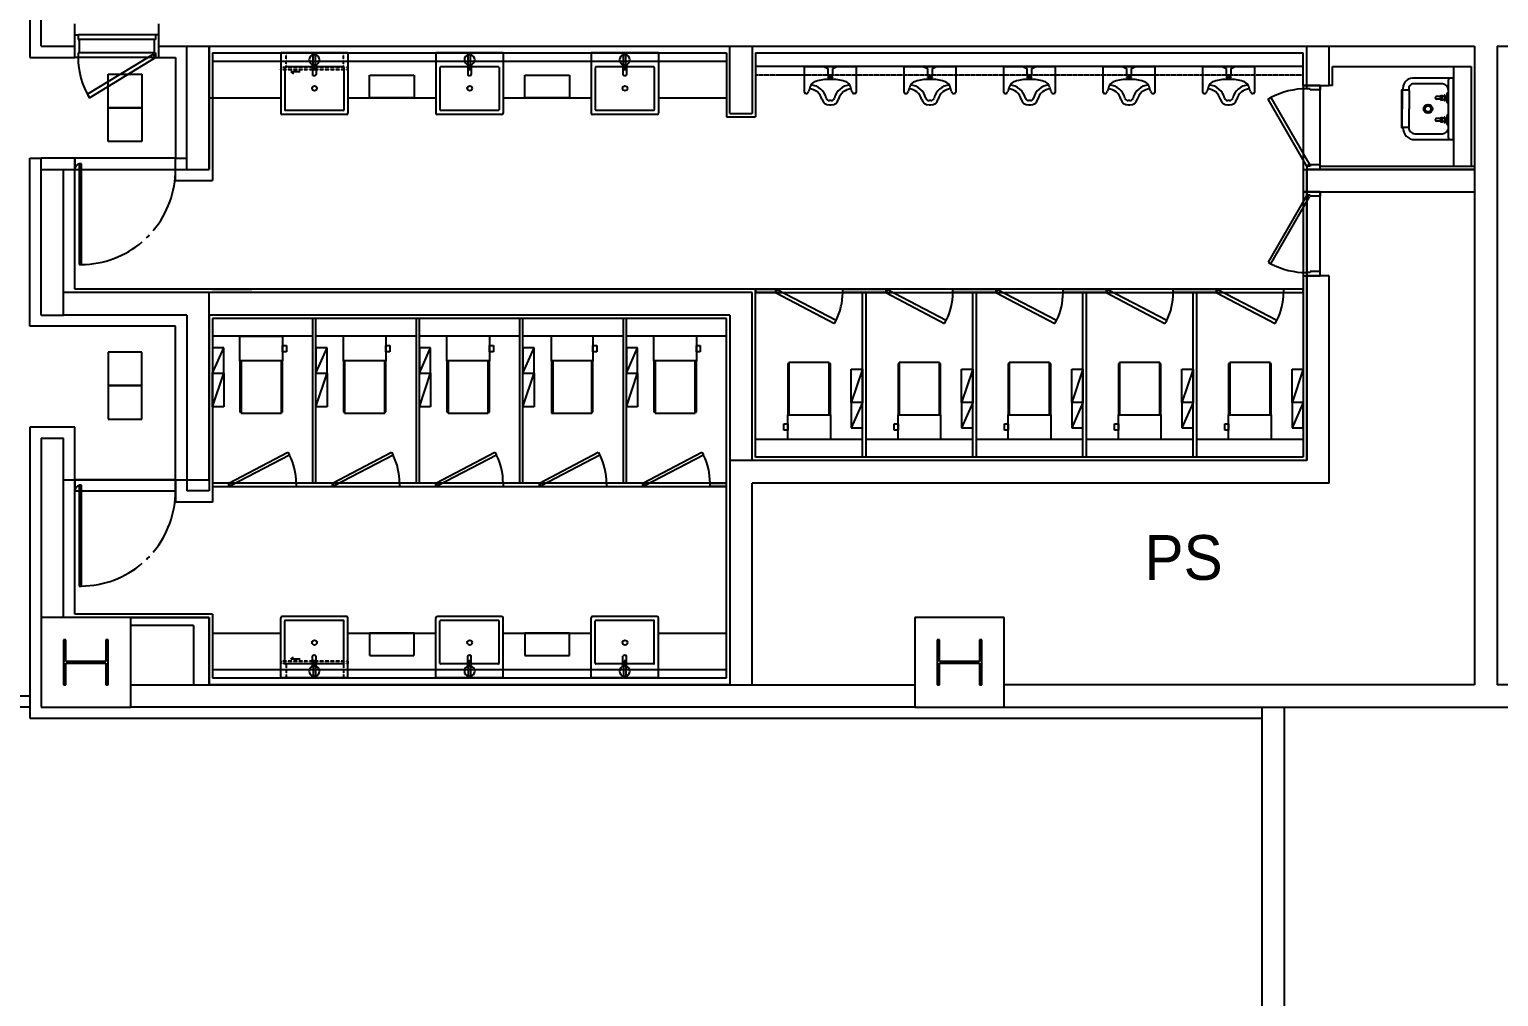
# Model space of a CAD drawing. Header units: millimetres. Extents: x 10479 to 135323, y 879012 to 965592.
# Drawn here: x 46677 to 59796, y 911517 to 920152 of the extents above; entities that cross this region are included whole.
import ezdxf
from ezdxf.enums import TextEntityAlignment as Align

# ---------------------------------------------------------------- set-up
doc = ezdxf.new("R2010")
doc.units = ezdxf.units.MM
for name, pattern in [('DASHDOT', [22, 20, -1, 0, -1]), ('HID', [2.3, 1.5, -0.8]), ('HIDDEN', [0.375, 0.25, -0.125])]:
    doc.linetypes.add(name, pattern=pattern)
doc.layers.add('$CHAR', color=3, linetype='Continuous')
doc.styles.add('돋움', font='')
doc.styles.get('돋움').set_extended_font_data('Dotum')

# ---------------------------------------------------------------- blocks, each defined once
blk = doc.blocks.new('14F')
at = {"color": 8}
for p, q in [((-153318, 749992), (-153318, 746742)), ((-153218, 746842), (-153218, 749092)), ((-152918, 746842), (-152918, 747042)), ((-152168, 746842), (-152168, 747042)), ((-152918, 746742), (-152918, 746942)), ((-152918, 746942), (-152888, 746942)), ((-152198, 746942), (-152888, 746942)), ((-152888, 746942), (-152888, 746902)), ((-152888, 746902), (-152878, 746902)), ((-152208, 746902), (-152878, 746902)), ((-152878, 746902), (-152878, 746782)), ((-152198, 746902), (-152208, 746902)), ((-152208, 746902), (-152208, 746782)), ((-152168, 746942), (-152198, 746942)), ((-152198, 746942), (-152198, 746902)), ((-152168, 746742), (-152168, 746942)), ((-153318, 746742), (-152918, 746742)), ((-153218, 746842), (-152918, 746842)), ((-152888, 746742), (-152918, 746742)), ((-152878, 746782), (-152888, 746782)), ((-152888, 746782), (-152888, 746742)), ((-152198, 746742), (-152888, 746742)), ((-152208, 746782), (-152878, 746782)), ((-152216, 746772), (-152805, 746413)), ((-152787, 746382), (-152198, 746742)), ((-152198, 746742), (-152216, 746772)), ((-152208, 746782), (-152198, 746782)), ((-152198, 746782), (-152198, 746742)), ((-152198, 746742), (-152168, 746742)), ((-152168, 746842), (-140418, 746842)), ((-152168, 746742), (-152018, 746742)), ((-152018, 746742), (-152018, 745842)), ((-151918, 745742), (-151918, 746842)), ((-151718, 746842), (-151718, 745742)), ((-151718, 745742), (-151718, 746842)), ((-151718, 746842), (-140418, 746842)), ((-151688, 746782), (-147098, 746782)), ((-151688, 746782), (-151688, 745642)), ((-150479, 746782, 0), (-151079, 746782, 0)), ((-151079, 746782, 0), (-151079, 746245, 0)), ((-150790, 746767), (-150790, 746766)), ((-150790, 746767), (-150769, 746767)), ((-150790, 746676), (-150790, 746766)), ((-150769, 746767), (-150769, 746766)), ((-150769, 746676), (-150769, 746766)), ((-150479, 746782, 0), (-150479, 746245, 0)), ((-149093, 746782, 0), (-149693, 746782, 0)), ((-149693, 746782, 0), (-149693, 746245, 0)), ((-149404, 746767), (-149404, 746766)), ((-149404, 746767), (-149383, 746767)), ((-149404, 746676), (-149404, 746766)), ((-149383, 746767), (-149383, 746766)), ((-149383, 746676), (-149383, 746766)), ((-149093, 746782, 0), (-149093, 746245, 0)), ((-147707, 746782, 0), (-148307, 746782, 0)), ((-148307, 746782, 0), (-148307, 746245, 0)), ((-148018, 746767), (-148018, 746766)), ((-148018, 746767), (-147997, 746767)), ((-148018, 746676), (-148018, 746766)), ((-147997, 746767), (-147997, 746766)), ((-147997, 746676), (-147997, 746766)), ((-147707, 746782, 0), (-147707, 746245, 0)), ((-147098, 746782), (-147098, 746212)), ((-147068, 746242), (-147068, 746842)), ((-146868, 746842), (-146868, 746242)), ((-146838, 746782), (-141948, 746782)), ((-146838, 746782), (-146838, 746212)), ((-141948, 746492), (-141948, 746782)), ((-141918, 746492), (-141918, 746842)), ((-141718, 746492), (-141718, 746842)), ((-140418, 746842), (-140418, 741142)), ((-140418, 746842), (-140418, 745742)), ((-140218, 746842), (-138418, 746842)), ((-140218, 746842), (-140218, 741142)), ((-152618, 746292), (-152618, 746592)), ((-152618, 746592), (-152318, 746592)), ((-152318, 746592), (-152318, 746292)), ((-151043, 746652, 0), (-151043, 746273, 0)), ((-150795, 746657, 0), (-151038, 746657, 0)), ((-150905, 746614, 0), (-150989, 746614, 0)), ((-150989, 746614, 0), (-150966, 746596, 0)), ((-150795, 746677), (-150795, 746588)), ((-150790, 746675), (-150790, 746676)), ((-150790, 746675), (-150769, 746675)), ((-150785, 746630), (-150785, 746675)), ((-150773, 746630), (-150785, 746630)), ((-150773, 746630), (-150773, 746675)), ((-150769, 746675), (-150769, 746676)), ((-150763, 746677), (-150763, 746588)), ((-150520, 746657, 0), (-150763, 746657, 0)), ((-150515, 746652, 0), (-150515, 746273, 0)), ((-149657, 746652, 0), (-149657, 746273, 0)), ((-149409, 746657, 0), (-149652, 746657, 0)), ((-149409, 746677), (-149409, 746588)), ((-149404, 746675), (-149404, 746676)), ((-149404, 746675), (-149383, 746675)), ((-149399, 746630), (-149399, 746675)), ((-149387, 746630), (-149399, 746630)), ((-149387, 746630), (-149387, 746675)), ((-149383, 746675), (-149383, 746676)), ((-149377, 746677), (-149377, 746588)), ((-149134, 746657, 0), (-149377, 746657, 0)), ((-149129, 746652, 0), (-149129, 746273, 0)), ((-148271, 746652, 0), (-148271, 746273, 0)), ((-148023, 746657, 0), (-148266, 746657, 0)), ((-148023, 746677), (-148023, 746588)), ((-148018, 746675), (-148018, 746676)), ((-148018, 746675), (-147997, 746675)), ((-148013, 746630), (-148013, 746675)), ((-148001, 746630), (-148013, 746630)), ((-148001, 746630), (-148001, 746675)), ((-147997, 746675), (-147997, 746676)), ((-147991, 746677), (-147991, 746588)), ((-147748, 746657, 0), (-147991, 746657, 0)), ((-147743, 746652, 0), (-147743, 746273, 0)), ((-141948, 746662), (-146838, 746662)), ((-141948, 746662), (-146838, 746662)), ((-141688, 746492), (-141688, 746662)), ((-141688, 746662), (-140448, 746662)), ((-140608, 746662), (-140608, 745772)), ((-140448, 746662), (-140448, 745772)), ((-150286, 746382), (-150286, 746482)), ((-149886, 746482), (-149886, 746382)), ((-148900, 746382), (-148900, 746482)), ((-148500, 746482), (-148500, 746382)), ((-141948, 746492), (-141918, 746492)), ((-141798, 746492), (-141948, 746492)), ((-141948, 746492), (-141948, 745742)), ((-141918, 746492), (-141718, 746492)), ((-141918, 746462), (-141918, 746492)), ((-141918, 746492), (-141798, 746492)), ((-141888, 746462), (-141918, 746462)), ((-141888, 746452), (-141888, 746462)), ((-141798, 745742), (-141798, 746492)), ((-141798, 746492), (-141798, 746462)), ((-141798, 746462), (-141798, 746462)), ((-141798, 746462), (-141798, 746452)), ((-141688, 746492), (-141718, 746492)), ((-141060, 746465), (-141060, 746450)), ((-141007, 746466), (-141007, 746450)), ((-140706, 746505), (-140953, 746505)), ((-140608, 746558), (-140952, 746558)), ((-140652, 746283), (-140652, 746541)), ((-140608, 746558), (-140636, 746558)), ((-140608, 746008), (-140608, 746558)), ((-151718, 746382), (-151079, 746382)), ((-150479, 746382), (-149693, 746382)), ((-149886, 746382), (-150286, 746382)), ((-149093, 746382), (-148307, 746382)), ((-148500, 746382), (-148900, 746382)), ((-147707, 746382), (-147098, 746382)), ((-142263, 746370), (-142237, 746385)), ((-141918, 745772), (-142263, 746370)), ((-142237, 746385), (-141892, 745787)), ((-141798, 746452), (-141888, 746452)), ((-141072, 746445), (-141072, 746121)), ((-141009, 746450), (-141067, 746450)), ((-141065, 746450), (-141065, 746283)), ((-141004, 746445), (-141004, 746283)), ((-140729, 746393), (-140758, 746393)), ((-140728, 746369), (-140758, 746369)), ((-140666, 746369), (-140688, 746369)), ((-140666, 746393), (-140687, 746393)), ((-140666, 746418), (-140666, 746369)), ((-140666, 746344), (-140666, 746393)), ((-140666, 746369), (-140666, 746360)), ((-140659, 746425), (-140652, 746425)), ((-140659, 746337), (-140652, 746337)), ((-140652, 746115), (-140652, 746451)), ((-152318, 746292), (-152618, 746292)), ((-152618, 745992), (-152618, 746292)), ((-152618, 746292), (-152318, 746292)), ((-152318, 746292), (-152318, 745992)), ((-150492, 746232, 0), (-151066, 746232, 0)), ((-150520, 746268, 0), (-151038, 746268, 0)), ((-149106, 746232, 0), (-149680, 746232, 0)), ((-149134, 746268, 0), (-149652, 746268, 0)), ((-147720, 746232, 0), (-148294, 746232, 0)), ((-147748, 746268, 0), (-148266, 746268, 0)), ((-147098, 746212), (-146838, 746212)), ((-147068, 746242), (-146868, 746242)), ((-141065, 746116), (-141065, 746283)), ((-141004, 746121), (-141004, 746283)), ((-140666, 746222), (-140666, 746173)), ((-140659, 746229), (-140652, 746229)), ((-141009, 746116), (-141067, 746116)), ((-141060, 746116), (-141060, 746116)), ((-141007, 746115), (-141007, 746116)), ((-140729, 746197), (-140758, 746197)), ((-140728, 746173), (-140758, 746173)), ((-140666, 746173), (-140688, 746173)), ((-140666, 746197), (-140687, 746197)), ((-140666, 746148), (-140666, 746196)), ((-140659, 746141), (-140652, 746141)), ((-140652, 746025), (-140652, 746115)), ((-152318, 745992), (-152618, 745992)), ((-140953, 746061), (-140706, 746061)), ((-140952, 746008), (-140608, 746008)), ((-140636, 746008), (-140608, 746008)), ((-153318, 744342), (-153318, 745842)), ((-153318, 745842), (-153218, 745842)), ((-152918, 745842), (-153218, 745842)), ((-153218, 745742), (-153218, 745842)), ((-152918, 744672), (-152918, 745842)), ((-152018, 745842), (-152918, 745842)), ((-152918, 745842), (-152918, 745742)), ((-152018, 745642), (-152018, 745842)), ((-152018, 745842), (-151918, 745842)), ((-152018, 745742), (-152018, 745842)), ((-153218, 744442), (-153218, 745742)), ((-153218, 745742), (-153018, 745742)), ((-153018, 744442), (-153018, 745742)), ((-153018, 744642), (-153018, 745742)), ((-153018, 745742), (-151718, 745742)), ((-152918, 745742), (-152018, 745742)), ((-152858, 745792), (-152878, 745792)), ((-152878, 745792), (-152878, 744892)), ((-152858, 744892), (-152858, 745792)), ((-151918, 745742), (-151718, 745742)), ((-141948, 745742), (-141918, 745742)), ((-141948, 745742), (-141948, 745542)), ((-141948, 745742), (-141798, 745742)), ((-141892, 745787), (-141918, 745772)), ((-141888, 745772), (-141918, 745772)), ((-141918, 745772), (-141918, 745742)), ((-141918, 745542), (-141918, 745742)), ((-141918, 745742), (-140418, 745742)), ((-140418, 745742), (-141918, 745742)), ((-141918, 745742), (-141918, 743142)), ((-141918, 745742), (-141798, 745742)), ((-141888, 745782), (-141888, 745772)), ((-141798, 745782), (-141888, 745782)), ((-141798, 745772), (-141798, 745782)), ((-141798, 745772), (-140418, 745772)), ((-141798, 745742), (-141798, 745772)), ((-141798, 745772), (-141798, 745772)), ((-152018, 745642), (-151688, 745642)), ((-141948, 745542), (-141918, 745542)), ((-141798, 745542), (-141948, 745542)), ((-141948, 745542), (-141948, 744792)), ((-141918, 744792), (-141918, 745542)), ((-141918, 745542), (-140418, 745542)), ((-141918, 745512), (-141918, 745542)), ((-141918, 745542), (-141798, 745542)), ((-141798, 744792), (-141798, 745542)), ((-141798, 745542), (-141798, 745512)), ((-141798, 744792), (-141798, 745542)), ((-141918, 745512), (-142263, 744914)), ((-142237, 744899), (-141892, 745497)), ((-141892, 745497), (-141918, 745512)), ((-141888, 745512), (-141918, 745512)), ((-141888, 745502), (-141888, 745512)), ((-141798, 745502), (-141888, 745502)), ((-141798, 745512), (-141798, 745512)), ((-141798, 745512), (-141798, 745502)), ((-152878, 744892), (-152858, 744892)), ((-142263, 744914), (-142237, 744899)), ((-141948, 744792), (-141918, 744792)), ((-141948, 744792), (-141948, 743172)), ((-141948, 744792), (-141798, 744792)), ((-141888, 744822), (-141918, 744822)), ((-141918, 744822), (-141918, 744792)), ((-141718, 744792), (-141918, 744792)), ((-141918, 743142), (-141918, 744792)), ((-141918, 744792), (-141798, 744792)), ((-141888, 744832), (-141888, 744822)), ((-141798, 744832), (-141888, 744832)), ((-141798, 744822), (-141798, 744832)), ((-141798, 744792), (-141798, 744822)), ((-141798, 744822), (-141798, 744822)), ((-141718, 742942), (-141718, 744792)), ((-146868, 744642), (-153018, 744642)), ((-151718, 744642), (-153018, 744642)), ((-146838, 744672), (-152918, 744672)), ((-151718, 742972), (-151718, 744642)), ((-151688, 744672), (-151338, 744672)), ((-146868, 743142), (-146868, 744642)), ((-146838, 743172), (-146838, 744672)), ((-146838, 744672), (-146661, 744672)), ((-141948, 744672), (-146838, 744672)), ((-146838, 744672), (-146838, 744642)), ((-146661, 744642), (-146838, 744642)), ((-146838, 744642), (-141948, 744642)), ((-146661, 744672), (-146661, 744642)), ((-146646, 744668), (-146661, 744642)), ((-146661, 744642), (-146135, 744367)), ((-146120, 744393), (-146646, 744668)), ((-146061, 744672), (-145677, 744672)), ((-146061, 744642), (-146061, 744672)), ((-145677, 744642), (-146061, 744642)), ((-145884, 743172), (-145884, 744642)), ((-145854, 744642), (-145854, 743172)), ((-145677, 744672), (-145677, 744642)), ((-145662, 744668), (-145677, 744642)), ((-145677, 744642), (-145151, 744367)), ((-145136, 744393), (-145662, 744668)), ((-145077, 744672), (-144693, 744672)), ((-145077, 744642), (-145077, 744672)), ((-144693, 744642), (-145077, 744642)), ((-144900, 743172), (-144900, 744642)), ((-144870, 744642), (-144870, 743172)), ((-144693, 744672), (-144693, 744642)), ((-144678, 744668), (-144693, 744642)), ((-144693, 744642), (-144167, 744367)), ((-144152, 744393), (-144678, 744668)), ((-144093, 744672), (-143709, 744672)), ((-144093, 744642), (-144093, 744672)), ((-143709, 744642), (-144093, 744642)), ((-143916, 743172), (-143916, 744642)), ((-143886, 744642), (-143886, 743172)), ((-143709, 744672), (-143709, 744642)), ((-143694, 744668), (-143709, 744642)), ((-143709, 744642), (-143183, 744367)), ((-143168, 744393), (-143694, 744668)), ((-143109, 744672), (-142725, 744672)), ((-143109, 744642), (-143109, 744672)), ((-142725, 744642), (-143109, 744642)), ((-142932, 743172), (-142932, 744642)), ((-142902, 744642), (-142902, 743172)), ((-142725, 744672), (-142725, 744642)), ((-142710, 744668), (-142725, 744642)), ((-142725, 744642), (-142199, 744367)), ((-142184, 744393), (-142710, 744668)), ((-141948, 744672), (-142125, 744672)), ((-142125, 744672), (-142125, 744642)), ((-142125, 744642), (-141948, 744642)), ((-141948, 744642), (-141948, 744672)), ((-153218, 744442), (-153018, 744442)), ((-151918, 744442), (-153018, 744442)), ((-151918, 744442), (-151918, 742872)), ((-147068, 744442), (-151718, 744442)), ((-151718, 744442), (-151718, 742872)), ((-147098, 744412), (-151688, 744412)), ((-151688, 744412), (-151688, 742772)), ((-150794, 744412), (-150794, 742942)), ((-150764, 742942), (-150764, 744412)), ((-149870, 744412), (-149870, 742942)), ((-149840, 742942), (-149840, 744412)), ((-148946, 744412), (-148946, 742942)), ((-148916, 742942), (-148916, 744412)), ((-148022, 744412), (-148022, 742942)), ((-147992, 742942), (-147992, 744412)), ((-147098, 741202), (-147098, 744412)), ((-147068, 744442), (-147068, 741142)), ((-146135, 744367), (-146120, 744393)), ((-145151, 744367), (-145136, 744393)), ((-144167, 744367), (-144152, 744393)), ((-143183, 744367), (-143168, 744393)), ((-142199, 744367), (-142184, 744393)), ((-152018, 744342), (-153318, 744342)), ((-152018, 742972), (-152018, 744342)), ((-150794, 744252), (-151688, 744252)), ((-151443, 744032), (-151443, 744252)), ((-151443, 744252), (-151063, 744252)), ((-151063, 744252), (-151063, 744032)), ((-149870, 744252), (-150764, 744252)), ((-150519, 744032), (-150519, 744252)), ((-150139, 744252), (-150139, 744032)), ((-148946, 744252), (-149840, 744252)), ((-149595, 744032), (-149595, 744252)), ((-149215, 744252), (-149215, 744032)), ((-148022, 744252), (-148916, 744252)), ((-148660, 744032), (-148660, 744252)), ((-148291, 744252), (-148291, 744032)), ((-147098, 744252), (-147992, 744252)), ((-147747, 744032), (-147747, 744252)), ((-147367, 744252), (-147367, 744032)), ((-152618, 744112), (-152618, 743812)), ((-152318, 744112), (-152618, 744112)), ((-152318, 743812), (-152318, 744112)), ((-151688, 743923), (-151588, 744148)), ((-151588, 744148), (-151688, 744148)), ((-151688, 744148), (-151688, 743923)), ((-151588, 743923), (-151588, 744148)), ((-151063, 744114), (-151063, 744171)), ((-151063, 744171), (-151028, 744171)), ((-151028, 744114), (-151063, 744114)), ((-151028, 744171), (-151028, 744114)), ((-150764, 744148), (-150764, 743923)), ((-150764, 743923), (-150664, 744148)), ((-150664, 744148), (-150764, 744148)), ((-150664, 743923), (-150664, 744148)), ((-150139, 744114), (-150139, 744171)), ((-150139, 744171), (-150104, 744171)), ((-150104, 744114), (-150139, 744114)), ((-150104, 744171), (-150104, 744114)), ((-149840, 743923), (-149740, 744148)), ((-149740, 744148), (-149840, 744148)), ((-149840, 744148), (-149840, 743923)), ((-149740, 743923), (-149740, 744148)), ((-149215, 744114), (-149215, 744171)), ((-149215, 744171), (-149180, 744171)), ((-149180, 744114), (-149215, 744114)), ((-149180, 744171), (-149180, 744114)), ((-148916, 743923), (-148816, 744148)), ((-148816, 744148), (-148916, 744148)), ((-148916, 744148), (-148916, 743923)), ((-148816, 743923), (-148816, 744148)), ((-148291, 744114), (-148291, 744171)), ((-148291, 744171), (-148256, 744171)), ((-148256, 744114), (-148291, 744114)), ((-148256, 744171), (-148256, 744114)), ((-147992, 743923), (-147892, 744148)), ((-147892, 744148), (-147992, 744148)), ((-147992, 744148), (-147992, 743923)), ((-147892, 743923), (-147892, 744148)), ((-147367, 744114), (-147367, 744171)), ((-147367, 744171), (-147332, 744171)), ((-147332, 744114), (-147367, 744114)), ((-147332, 744171), (-147332, 744114)), ((-151443, 744032), (-151443, 743576)), ((-151063, 744032), (-151443, 744032)), ((-151063, 744032), (-151443, 744032)), ((-151432, 744032), (-151432, 743566)), ((-151073, 744032), (-151432, 744032)), ((-151073, 743566), (-151073, 744032)), ((-151063, 743576), (-151063, 744032)), ((-150519, 744032), (-150519, 743576)), ((-150139, 744032), (-150519, 744032)), ((-150139, 744032), (-150519, 744032)), ((-150508, 744032), (-150508, 743566)), ((-150149, 744032), (-150508, 744032)), ((-150149, 743566), (-150149, 744032)), ((-150139, 743576), (-150139, 744032)), ((-149595, 744032), (-149595, 743576)), ((-149215, 744032), (-149595, 744032)), ((-149215, 744032), (-149595, 744032)), ((-149584, 744032), (-149584, 743566)), ((-149225, 744032), (-149584, 744032)), ((-149225, 743566), (-149225, 744032)), ((-149215, 743576), (-149215, 744032)), ((-148660, 744032), (-148660, 743566)), ((-148291, 744032), (-148660, 744032)), ((-148650, 744032), (-148650, 743566)), ((-148301, 743566), (-148301, 744032)), ((-148291, 743576), (-148291, 744032)), ((-147747, 744032), (-147747, 743576)), ((-147367, 744032), (-147747, 744032)), ((-147367, 744032), (-147747, 744032)), ((-147736, 744032), (-147736, 743566)), ((-147377, 744032), (-147736, 744032)), ((-147377, 743566), (-147377, 744032)), ((-147367, 743576), (-147367, 744032)), ((-146551, 744008), (-146551, 743551)), ((-146541, 744008), (-146551, 744008)), ((-146541, 744018), (-146541, 743551)), ((-146181, 744018), (-146541, 744018)), ((-146181, 743551), (-146181, 744018)), ((-146171, 744008), (-146181, 744008)), ((-146171, 743551), (-146171, 744008)), ((-145567, 744008), (-145567, 743551)), ((-145557, 744008), (-145567, 744008)), ((-145557, 744018), (-145557, 743551)), ((-145197, 744018), (-145557, 744018)), ((-145197, 743551), (-145197, 744018)), ((-145187, 744008), (-145197, 744008)), ((-145187, 743551), (-145187, 744008)), ((-144583, 744008), (-144583, 743551)), ((-144573, 744008), (-144583, 744008)), ((-144573, 744018), (-144573, 743551)), ((-144213, 744018), (-144573, 744018)), ((-144213, 743551), (-144213, 744018)), ((-144203, 744008), (-144213, 744008)), ((-144203, 743551), (-144203, 744008)), ((-143599, 744008), (-143599, 743551)), ((-143589, 744008), (-143599, 744008)), ((-143589, 744018), (-143589, 743551)), ((-143229, 744018), (-143589, 744018)), ((-143229, 743551), (-143229, 744018)), ((-143219, 744008), (-143229, 744008)), ((-143219, 743551), (-143219, 744008)), ((-142615, 744008), (-142615, 743551)), ((-142605, 744008), (-142615, 744008)), ((-142605, 744018), (-142605, 743551)), ((-142245, 744018), (-142605, 744018)), ((-142245, 743551), (-142245, 744018)), ((-142235, 744008), (-142245, 744008)), ((-142235, 743551), (-142235, 744008)), ((-151688, 743623), (-151588, 743923)), ((-151688, 743623), (-151688, 743923)), ((-151688, 743923), (-151588, 743923)), ((-151688, 743923), (-151588, 743923)), ((-151588, 743923), (-151588, 743623)), ((-150764, 743623), (-150764, 743923)), ((-150764, 743623), (-150664, 743923)), ((-150764, 743923), (-150664, 743923)), ((-150764, 743923), (-150664, 743923)), ((-150664, 743923), (-150664, 743623)), ((-149840, 743623), (-149840, 743923)), ((-149840, 743623), (-149740, 743923)), ((-149840, 743923), (-149740, 743923)), ((-149840, 743923), (-149740, 743923)), ((-149740, 743923), (-149740, 743623)), ((-148916, 743623), (-148916, 743923)), ((-148916, 743623), (-148816, 743923)), ((-148916, 743923), (-148816, 743923)), ((-148916, 743923), (-148816, 743923)), ((-148816, 743923), (-148816, 743623)), ((-147992, 743623), (-147992, 743923)), ((-147992, 743623), (-147892, 743923)), ((-147992, 743923), (-147892, 743923)), ((-147992, 743923), (-147892, 743923)), ((-147892, 743923), (-147892, 743623)), ((-145884, 743960), (-145984, 743660)), ((-145984, 743660), (-145984, 743960)), ((-145984, 743960), (-145884, 743960)), ((-145884, 743960), (-145884, 743660)), ((-144900, 743960), (-145000, 743660)), ((-145000, 743660), (-145000, 743960)), ((-145000, 743960), (-144900, 743960)), ((-144900, 743960), (-144900, 743660)), ((-143916, 743960), (-144016, 743660)), ((-144016, 743660), (-144016, 743960)), ((-144016, 743960), (-143916, 743960)), ((-143916, 743960), (-143916, 743660)), ((-142932, 743960), (-143032, 743660)), ((-143032, 743660), (-143032, 743960)), ((-143032, 743960), (-142932, 743960)), ((-142932, 743960), (-142932, 743660)), ((-141948, 743960), (-142048, 743660)), ((-142048, 743660), (-142048, 743960)), ((-142048, 743960), (-141948, 743960)), ((-141948, 743960), (-141948, 743660)), ((-152618, 743812), (-152618, 743512)), ((-152318, 743812), (-152618, 743812)), ((-152618, 743812), (-152318, 743812)), ((-152318, 743512), (-152318, 743812)), ((-151588, 743623), (-151688, 743623)), ((-151443, 743576), (-151432, 743576)), ((-151073, 743576), (-151063, 743576)), ((-150664, 743623), (-150764, 743623)), ((-150519, 743576), (-150508, 743576)), ((-150149, 743576), (-150139, 743576)), ((-149740, 743623), (-149840, 743623)), ((-149595, 743576), (-149584, 743576)), ((-149225, 743576), (-149215, 743576)), ((-148816, 743623), (-148916, 743623)), ((-148301, 743576), (-148291, 743576)), ((-147892, 743623), (-147992, 743623)), ((-147747, 743576), (-147736, 743576)), ((-147377, 743576), (-147367, 743576)), ((-145884, 743660), (-145984, 743435)), ((-145984, 743660), (-145984, 743435)), ((-145884, 743660), (-145984, 743660)), ((-145884, 743660), (-145984, 743660)), ((-145884, 743435), (-145884, 743660)), ((-144900, 743660), (-145000, 743435)), ((-145000, 743660), (-145000, 743435)), ((-144900, 743660), (-145000, 743660)), ((-144900, 743660), (-145000, 743660)), ((-144900, 743435), (-144900, 743660)), ((-143916, 743660), (-144016, 743435)), ((-144016, 743660), (-144016, 743435)), ((-143916, 743660), (-144016, 743660)), ((-143916, 743660), (-144016, 743660)), ((-143916, 743435), (-143916, 743660)), ((-142932, 743660), (-143032, 743435)), ((-143032, 743660), (-143032, 743435)), ((-142932, 743660), (-143032, 743660)), ((-142932, 743660), (-143032, 743660)), ((-142932, 743435), (-142932, 743660)), ((-141948, 743660), (-142048, 743435)), ((-142048, 743660), (-142048, 743435)), ((-141948, 743660), (-142048, 743660)), ((-141948, 743660), (-142048, 743660)), ((-141948, 743435), (-141948, 743660)), ((-152918, 743442), (-153318, 743442)), ((-153318, 743442), (-153318, 740842)), ((-152918, 742972), (-152918, 743442)), ((-152618, 743512), (-152318, 743512)), ((-151432, 743566), (-151073, 743566)), ((-150508, 743566), (-150149, 743566)), ((-149584, 743566), (-149225, 743566)), ((-148660, 743566), (-148301, 743566)), ((-147736, 743566), (-147377, 743566)), ((-146585, 743470), (-146551, 743470)), ((-146585, 743413), (-146585, 743470)), ((-146551, 743551), (-146171, 743551)), ((-146551, 743332), (-146551, 743551)), ((-146551, 743551), (-146171, 743551)), ((-146551, 743470), (-146551, 743413)), ((-146541, 743551), (-146181, 743551)), ((-146171, 743551), (-146171, 743332)), ((-145601, 743470), (-145567, 743470)), ((-145601, 743413), (-145601, 743470)), ((-145567, 743551), (-145187, 743551)), ((-145567, 743332), (-145567, 743551)), ((-145567, 743551), (-145187, 743551)), ((-145567, 743470), (-145567, 743413)), ((-145557, 743551), (-145197, 743551)), ((-145187, 743551), (-145187, 743332)), ((-144617, 743470), (-144583, 743470)), ((-144617, 743413), (-144617, 743470)), ((-144583, 743551), (-144203, 743551)), ((-144583, 743332), (-144583, 743551)), ((-144583, 743551), (-144203, 743551)), ((-144583, 743470), (-144583, 743413)), ((-144573, 743551), (-144213, 743551)), ((-144203, 743551), (-144203, 743332)), ((-143633, 743470), (-143599, 743470)), ((-143633, 743413), (-143633, 743470)), ((-143599, 743551), (-143219, 743551)), ((-143599, 743332), (-143599, 743551)), ((-143599, 743551), (-143219, 743551)), ((-143599, 743470), (-143599, 743413)), ((-143589, 743551), (-143229, 743551)), ((-143219, 743551), (-143219, 743332)), ((-142649, 743470), (-142615, 743470)), ((-142649, 743413), (-142649, 743470)), ((-142615, 743551), (-142235, 743551)), ((-142615, 743332), (-142615, 743551)), ((-142615, 743551), (-142235, 743551)), ((-142615, 743470), (-142615, 743413)), ((-142605, 743551), (-142245, 743551)), ((-142235, 743551), (-142235, 743332)), ((-153218, 743342), (-153218, 741742)), ((-153218, 743342), (-153018, 743342)), ((-153018, 741742), (-153018, 743342)), ((-151688, 743392), (-151688, 743362)), ((-147098, 743362), (-147098, 743392)), ((-145884, 743332), (-146838, 743332)), ((-146551, 743413), (-146585, 743413)), ((-146171, 743332), (-146551, 743332)), ((-145984, 743435), (-145884, 743435)), ((-144900, 743332), (-145854, 743332)), ((-145567, 743413), (-145601, 743413)), ((-145187, 743332), (-145567, 743332)), ((-145000, 743435), (-144900, 743435)), ((-143916, 743332), (-144870, 743332)), ((-144583, 743413), (-144617, 743413)), ((-144203, 743332), (-144583, 743332)), ((-144016, 743435), (-143916, 743435)), ((-142932, 743332), (-143886, 743332)), ((-143599, 743413), (-143633, 743413)), ((-143219, 743332), (-143599, 743332)), ((-143032, 743435), (-142932, 743435)), ((-141948, 743332), (-142902, 743332)), ((-142615, 743413), (-142649, 743413)), ((-142235, 743332), (-142615, 743332)), ((-142048, 743435), (-141948, 743435)), ((-151541, 742942), (-151015, 743217)), ((-151000, 743191), (-151526, 742916)), ((-151015, 743217), (-151000, 743191)), ((-150617, 742942), (-150091, 743217)), ((-150076, 743191), (-150602, 742916)), ((-150091, 743217), (-150076, 743191)), ((-149693, 742942), (-149167, 743217)), ((-149152, 743191), (-149678, 742916)), ((-149167, 743217), (-149152, 743191)), ((-148769, 742942), (-148243, 743217)), ((-148228, 743191), (-148754, 742916)), ((-148243, 743217), (-148228, 743191)), ((-147845, 742942), (-147319, 743217)), ((-147304, 743191), (-147830, 742916)), ((-147319, 743217), (-147304, 743191)), ((-141918, 743142), (-147068, 743142)), ((-147068, 743142), (-147068, 741142)), ((-141918, 743142), (-146868, 743142)), ((-141948, 743172), (-146838, 743172)), ((-153018, 742972), (-152918, 742972)), ((-153018, 741742), (-153018, 742972)), ((-153018, 742972), (-151718, 742972)), ((-152918, 741772), (-152918, 742972)), ((-152018, 742972), (-152918, 742972)), ((-152918, 742972), (-152918, 742872)), ((-152858, 742922), (-152878, 742922)), ((-152878, 742922), (-152878, 742022)), ((-152858, 742022), (-152858, 742922)), ((-152018, 742972), (-152018, 742772)), ((-152018, 742972), (-151918, 742972)), ((-152018, 742872), (-152018, 742972)), ((-147098, 742942), (-151688, 742942)), ((-151541, 742942), (-151688, 742942)), ((-151688, 742942), (-151688, 742912)), ((-151541, 742912), (-151541, 742942)), ((-151526, 742916), (-151541, 742942)), ((-150617, 742942), (-150941, 742942)), ((-150941, 742942), (-150941, 742912)), ((-150764, 742942), (-150794, 742942)), ((-150602, 742916), (-150617, 742942)), ((-150617, 742912), (-150617, 742942)), ((-149693, 742942), (-150017, 742942)), ((-150017, 742942), (-150017, 742912)), ((-149678, 742916), (-149693, 742942)), ((-149693, 742912), (-149693, 742942)), ((-148769, 742942), (-149093, 742942)), ((-149093, 742942), (-149093, 742912)), ((-148754, 742916), (-148769, 742942)), ((-148769, 742912), (-148769, 742942)), ((-147845, 742942), (-148169, 742942)), ((-148169, 742942), (-148169, 742912)), ((-147830, 742916), (-147845, 742942)), ((-147845, 742912), (-147845, 742942)), ((-147245, 742912), (-147245, 742942)), ((-147245, 742942), (-147098, 742942)), ((-146868, 741142), (-146868, 742942)), ((-141718, 742942), (-146868, 742942)), ((-152918, 742872), (-152018, 742872)), ((-151718, 742872), (-151918, 742872)), ((-151688, 742912), (-147098, 742912)), ((-151688, 742912), (-151541, 742912)), ((-150941, 742912), (-150617, 742912)), ((-150017, 742912), (-149693, 742912)), ((-149093, 742912), (-148769, 742912)), ((-148169, 742912), (-147845, 742912)), ((-147098, 742912), (-147245, 742912)), ((-151688, 742772), (-152018, 742772)), ((-152878, 742022), (-152858, 742022)), ((-152418, 741742), (-153218, 741742)), ((-153218, 741742), (-153218, 740942)), ((-151718, 741742), (-153018, 741742)), ((-151688, 741772), (-152918, 741772)), ((-152418, 741742), (-151718, 741742)), ((-152418, 740942), (-152418, 741742)), ((-151718, 741742), (-151718, 741142)), ((-151718, 741142), (-151718, 741742)), ((-151688, 741772), (-151688, 741202)), ((-151079, 741202, 0), (-151079, 741739, 0)), ((-150492, 741752, 0), (-151066, 741752, 0)), ((-150479, 741202, 0), (-150479, 741739, 0)), ((-149693, 741202, 0), (-149693, 741739, 0)), ((-149106, 741752, 0), (-149680, 741752, 0)), ((-149093, 741202, 0), (-149093, 741739, 0)), ((-148307, 741202, 0), (-148307, 741739, 0)), ((-147720, 741752, 0), (-148294, 741752, 0)), ((-147707, 741202, 0), (-147707, 741739, 0)), ((-144618, 741742), (-145418, 741742)), ((-145418, 741742), (-145418, 740942)), ((-144618, 740942), (-144618, 741742)), ((-151858, 741672), (-152418, 741672)), ((-151858, 741672), (-151858, 741142)), ((-151043, 741332, 0), (-151043, 741711, 0)), ((-150520, 741716, 0), (-151038, 741716, 0)), ((-150515, 741332, 0), (-150515, 741711, 0)), ((-149657, 741332, 0), (-149657, 741711, 0)), ((-149134, 741716, 0), (-149652, 741716, 0)), ((-149129, 741332, 0), (-149129, 741711, 0)), ((-148271, 741332, 0), (-148271, 741711, 0)), ((-147748, 741716, 0), (-148266, 741716, 0)), ((-147743, 741332, 0), (-147743, 741711, 0)), ((-153018, 741542), (-153018, 741142)), ((-152997, 741542), (-153018, 741542)), ((-152997, 741348), (-152997, 741542)), ((-152618, 741542), (-152639, 741542)), ((-152639, 741542), (-152639, 741348)), ((-152618, 741142), (-152618, 741542)), ((-151688, 741602, 0), (-151079, 741602, 0)), ((-150479, 741602, 0), (-149693, 741602, 0)), ((-149886, 741602, 0), (-150286, 741602, 0)), ((-150286, 741602, 0), (-150286, 741502, 0)), ((-149886, 741502, 0), (-149886, 741602, 0)), ((-149093, 741602, 0), (-148307, 741602, 0)), ((-148500, 741602, 0), (-148900, 741602, 0)), ((-148900, 741602, 0), (-148900, 741502, 0)), ((-148500, 741502, 0), (-148500, 741602, 0)), ((-147707, 741602, 0), (-147098, 741602, 0)), ((-145218, 741542), (-145218, 741142)), ((-145197, 741542), (-145218, 741542)), ((-145197, 741348), (-145197, 741542)), ((-144818, 741542), (-144839, 741542)), ((-144839, 741542), (-144839, 741348)), ((-144818, 741142), (-144818, 741542)), ((-152639, 741348), (-152997, 741348)), ((-150989, 741370, 0), (-150966, 741388, 0)), ((-150905, 741370, 0), (-150989, 741370, 0)), ((-150795, 741306), (-150795, 741396)), ((-150773, 741354), (-150785, 741354)), ((-150785, 741354), (-150785, 741309)), ((-150773, 741354), (-150773, 741309)), ((-150763, 741306), (-150763, 741396)), ((-149409, 741306), (-149409, 741396)), ((-149387, 741354), (-149399, 741354)), ((-149399, 741354), (-149399, 741309)), ((-149387, 741354), (-149387, 741309)), ((-149377, 741306), (-149377, 741396)), ((-148023, 741306), (-148023, 741396)), ((-148001, 741354), (-148013, 741354)), ((-148013, 741354), (-148013, 741309)), ((-148001, 741354), (-148001, 741309)), ((-147991, 741306), (-147991, 741396)), ((-144839, 741348), (-145197, 741348)), ((-152997, 741142), (-152997, 741335)), ((-152997, 741335), (-152639, 741335)), ((-152639, 741335), (-152639, 741142)), ((-150795, 741327, 0), (-151038, 741327, 0)), ((-150790, 741309), (-150769, 741309)), ((-150790, 741309), (-150790, 741308)), ((-150790, 741308), (-150790, 741218)), ((-150790, 741217), (-150790, 741218)), ((-150790, 741217), (-150769, 741217)), ((-150769, 741309), (-150769, 741308)), ((-150769, 741308), (-150769, 741218)), ((-150769, 741217), (-150769, 741218)), ((-150520, 741327, 0), (-150763, 741327, 0)), ((-149409, 741327, 0), (-149652, 741327, 0)), ((-149404, 741309), (-149383, 741309)), ((-149404, 741309), (-149404, 741308)), ((-149404, 741308), (-149404, 741218)), ((-149404, 741217), (-149404, 741218)), ((-149404, 741217), (-149383, 741217)), ((-149383, 741309), (-149383, 741308)), ((-149383, 741308), (-149383, 741218)), ((-149383, 741217), (-149383, 741218)), ((-149134, 741327, 0), (-149377, 741327, 0)), ((-148023, 741327, 0), (-148266, 741327, 0)), ((-148018, 741309), (-147997, 741309)), ((-148018, 741309), (-148018, 741308)), ((-148018, 741308), (-148018, 741218)), ((-148018, 741217), (-148018, 741218)), ((-148018, 741217), (-147997, 741217)), ((-147997, 741309), (-147997, 741308)), ((-147997, 741308), (-147997, 741218)), ((-147997, 741217), (-147997, 741218)), ((-147748, 741327, 0), (-147991, 741327, 0)), ((-145197, 741142), (-145197, 741335)), ((-145197, 741335), (-144839, 741335)), ((-144839, 741335), (-144839, 741142)), ((-153018, 741142), (-152997, 741142)), ((-152639, 741142), (-152618, 741142)), ((-152418, 741142), (-145418, 741142)), ((-147068, 741142), (-151718, 741142)), ((-151688, 741202, 0), (-147098, 741202, 0)), ((-150479, 741202, 0), (-151079, 741202, 0)), ((-149093, 741202, 0), (-149693, 741202, 0)), ((-147707, 741202, 0), (-148307, 741202, 0)), ((-145218, 741142), (-145197, 741142)), ((-144839, 741142), (-144818, 741142)), ((-140418, 741142), (-144618, 741142)), ((-137618, 741142), (-140218, 741142)), ((-157088, 741042), (-153318, 741042)), ((-156768, 741042), (-153318, 741042)), ((-153318, 740942), (-156668, 740942)), ((-153318, 740842), (-142318, 740842)), ((-153218, 740942), (-152418, 740942)), ((-145418, 740942), (-152418, 740942)), ((-145418, 740942), (-144618, 740942)), ((-144618, 740942), (-137618, 740942)), ((-142318, 740942), (-142318, 737442)), ((-142318, 740942), (-142318, 737442)), ((-142118, 740942), (-142118, 737442)), ((-142118, 740942), (-142118, 737442))]:
    blk.add_line(p, q, dxfattribs=at)
at = {"color": 8, "linetype": 'HIDDEN'}
for p, q in [((-151029, 746652, 0), (-151029, 746782, 0)), ((-150519, 746652, 0), (-150519, 746782, 0)), ((-150479, 746652, 0), (-151079, 746652, 0)), ((-151079, 746632, 0), (-151079, 746652, 0)), ((-150479, 746632, 0), (-151079, 746632, 0)), ((-150479, 746632, 0), (-150479, 746652, 0)), ((-150479, 741352, 0), (-151079, 741352, 0)), ((-151079, 741352, 0), (-151079, 741332, 0)), ((-150479, 741352, 0), (-150479, 741332, 0)), ((-150479, 741332, 0), (-151079, 741332, 0)), ((-151029, 741332, 0), (-151029, 741202, 0)), ((-150519, 741332, 0), (-150519, 741202, 0))]:
    blk.add_line(p, q, dxfattribs=at)
at = {"color": 8, "linetype": 'DASHDOT', "ltscale": 0.05}
for p, q in [((-151688, 746707), (-147098, 746707)), ((-151688, 741277), (-147098, 741277))]:
    blk.add_line(p, q, dxfattribs=at)
at = {"color": 8, "extrusion": (-1.20064e-19, 2.48275e-08, 1)}
for p, q in [((-146401, 746430, 0), (-146401, 746662, 0)), ((-146401, 746662, 0), (-145941, 746662, 0)), ((-146230, 746662, 0), (-146194, 746643, 0)), ((-146194, 746643, 0), (-146194, 746599, 0)), ((-146149, 746643, 0), (-146113, 746662, 0)), ((-146149, 746599, 0), (-146149, 746643, 0)), ((-145941, 746662, 0), (-145941, 746430, 0)), ((-145512, 746430, 0), (-145512, 746662, 0)), ((-145512, 746662, 0), (-145052, 746662, 0)), ((-145341, 746662, 0), (-145305, 746643, 0)), ((-145305, 746643, 0), (-145305, 746599, 0)), ((-145260, 746643, 0), (-145224, 746662, 0)), ((-145260, 746599, 0), (-145260, 746643, 0)), ((-145052, 746662, 0), (-145052, 746430, 0)), ((-144623, 746430, 0), (-144623, 746662, 0)), ((-144623, 746662, 0), (-144163, 746662, 0)), ((-144452, 746662, 0), (-144416, 746643, 0)), ((-144416, 746643, 0), (-144416, 746599, 0)), ((-144371, 746643, 0), (-144335, 746662, 0)), ((-144371, 746599, 0), (-144371, 746643, 0)), ((-144163, 746662, 0), (-144163, 746430, 0)), ((-143734, 746430, 0), (-143734, 746662, 0)), ((-143734, 746662, 0), (-143274, 746662, 0)), ((-143563, 746662, 0), (-143527, 746643, 0)), ((-143527, 746643, 0), (-143527, 746599, 0)), ((-143482, 746643, 0), (-143446, 746662, 0)), ((-143482, 746599, 0), (-143482, 746643, 0)), ((-143274, 746662, 0), (-143274, 746430, 0)), ((-142845, 746430, 0), (-142845, 746662, 0)), ((-142845, 746662, 0), (-142385, 746662, 0)), ((-142673, 746662, 0), (-142637, 746643, 0)), ((-142637, 746643, 0), (-142637, 746599, 0)), ((-142592, 746643, 0), (-142556, 746662, 0)), ((-142592, 746599, 0), (-142592, 746643, 0)), ((-142385, 746662, 0), (-142385, 746430, 0)), ((-146180, 746567, 0), (-146194, 746567, 0)), ((-146194, 746567, 0), (-146194, 746563, 0)), ((-146194, 746563, 0), (-146149, 746563, 0)), ((-146149, 746545, 0), (-146194, 746545, 0)), ((-146180, 746578, 0), (-146180, 746567, 0)), ((-146162, 746567, 0), (-146162, 746578, 0)), ((-146149, 746567, 0), (-146162, 746567, 0)), ((-146149, 746563, 0), (-146149, 746567, 0)), ((-145291, 746567, 0), (-145305, 746567, 0)), ((-145305, 746567, 0), (-145305, 746563, 0)), ((-145305, 746563, 0), (-145260, 746563, 0)), ((-145260, 746545, 0), (-145305, 746545, 0)), ((-145291, 746578, 0), (-145291, 746567, 0)), ((-145273, 746567, 0), (-145273, 746578, 0)), ((-145260, 746567, 0), (-145273, 746567, 0)), ((-145260, 746563, 0), (-145260, 746567, 0)), ((-144402, 746567, 0), (-144416, 746567, 0)), ((-144416, 746567, 0), (-144416, 746563, 0)), ((-144416, 746563, 0), (-144371, 746563, 0)), ((-144371, 746545, 0), (-144415, 746545, 0)), ((-144402, 746578, 0), (-144402, 746567, 0)), ((-144384, 746567, 0), (-144384, 746578, 0)), ((-144371, 746567, 0), (-144384, 746567, 0)), ((-144371, 746563, 0), (-144371, 746567, 0)), ((-143513, 746567, 0), (-143527, 746567, 0)), ((-143527, 746567, 0), (-143527, 746563, 0)), ((-143527, 746563, 0), (-143482, 746563, 0)), ((-143482, 746545, 0), (-143526, 746545, 0)), ((-143513, 746578, 0), (-143513, 746567, 0)), ((-143495, 746567, 0), (-143495, 746578, 0)), ((-143482, 746567, 0), (-143495, 746567, 0)), ((-143482, 746563, 0), (-143482, 746567, 0)), ((-142624, 746567, 0), (-142637, 746567, 0)), ((-142637, 746567, 0), (-142637, 746563, 0)), ((-142637, 746563, 0), (-142592, 746563, 0)), ((-142593, 746545, 0), (-142637, 746545, 0)), ((-142624, 746578, 0), (-142624, 746567, 0)), ((-142606, 746567, 0), (-142606, 746578, 0)), ((-142592, 746567, 0), (-142606, 746567, 0)), ((-142592, 746563, 0), (-142592, 746567, 0)), ((-146388, 746419, 0), (-146390, 746419, 0)), ((-146163, 746356, 0), (-146180, 746356, 0)), ((-145953, 746419, 0), (-145955, 746419, 0)), ((-145499, 746419, 0), (-145501, 746419, 0)), ((-145274, 746356, 0), (-145290, 746356, 0)), ((-145064, 746419, 0), (-145066, 746419, 0)), ((-144610, 746419, 0), (-144612, 746419, 0)), ((-144385, 746356, 0), (-144401, 746356, 0)), ((-144175, 746419, 0), (-144177, 746419, 0)), ((-143721, 746419, 0), (-143723, 746419, 0)), ((-143496, 746356, 0), (-143512, 746356, 0)), ((-143286, 746419, 0), (-143287, 746419, 0)), ((-142832, 746419, 0), (-142833, 746419, 0)), ((-142607, 746356, 0), (-142623, 746356, 0)), ((-142396, 746419, 0), (-142398, 746419, 0)), ((-146180, 746318), (-146163, 746318)), ((-145290, 746318), (-145274, 746318)), ((-144401, 746318), (-144385, 746318)), ((-143512, 746318), (-143496, 746318)), ((-142623, 746318), (-142607, 746318))]:
    blk.add_line(p, q, dxfattribs=at)
at = {"color": 8, "linetype": 'HIDDEN', "ltscale": 5}
for p, q in [((-150286, 746482), (-150286, 746582)), ((-150286, 746582), (-149886, 746582)), ((-149886, 746582), (-149886, 746482)), ((-148900, 746482), (-148900, 746582)), ((-148900, 746582), (-148500, 746582)), ((-148500, 746582), (-148500, 746482)), ((-150286, 741502, 0), (-150286, 741402, 0)), ((-149886, 741402, 0), (-149886, 741502, 0)), ((-148900, 741502, 0), (-148900, 741402, 0)), ((-148500, 741402, 0), (-148500, 741502, 0)), ((-150286, 741402, 0), (-149886, 741402, 0)), ((-148900, 741402, 0), (-148500, 741402, 0))]:
    blk.add_line(p, q, dxfattribs=at)
at = {"color": 8, "linetype": 'HID'}
blk.add_line((-141948, 746582), (-146838, 746582), dxfattribs=at)
at = {"color": 8}
for centre, radius in [((-150777, 746466), 21.7), ((-149391, 746466), 21.7), ((-148005, 746466), 21.7), ((-152868, 745742), 7.5), ((-152868, 742872), 7.5), ((-150777, 741518), 21.7), ((-149391, 741518), 21.7), ((-148005, 741518), 21.7)]:
    blk.add_circle(centre, radius, dxfattribs=at)
for centre, radius, start, end in [((-152198, 746742), 690, 180, 211.4067), ((-150779, 746721), 46.2, 103.213, 256.787), ((-150779, 746721), 46.2, 283.213, 76.787), ((-149393, 746721), 46.2, 103.213, 256.787), ((-149393, 746721), 46.2, 283.213, 76.787), ((-148007, 746721), 46.2, 103.213, 256.787), ((-148007, 746721), 46.2, 283.213, 76.787), ((-151038, 746652, 0), 5, 90, 180), ((-150520, 746652, 0), 5, 0, 90), ((-149652, 746652, 0), 5, 90, 180), ((-149134, 746652, 0), 5, 0, 90), ((-148266, 746652, 0), 5, 90, 180), ((-147748, 746652, 0), 5, 0, 90), ((-150788, 746588), 6.6, 180, 244.7395), ((-150779, 746601), 22, 236.8455, 303.1545), ((-150770, 746588), 6.6, 295.2605, 0), ((-149402, 746588), 6.6, 180, 244.7395), ((-149393, 746601), 22, 236.8455, 303.1545), ((-149384, 746588), 6.6, 295.2605, 0), ((-148016, 746588), 6.6, 180, 244.7395), ((-148007, 746601), 22, 236.8455, 303.1545), ((-147998, 746588), 6.6, 295.2605, 0), ((-141917, 745760), 702, 90.1138, 117.1757), ((-151814, 746976), 1140, 209.6473, 211.4067), ((-151066, 746245, 0), 13.2, 180, 270), ((-151038, 746273, 0), 5, 180, 270), ((-150520, 746273, 0), 5, 270, 0), ((-150492, 746245, 0), 13.2, 270, 0), ((-149680, 746245, 0), 13.2, 180, 270), ((-149652, 746273, 0), 5, 180, 270), ((-149134, 746273, 0), 5, 270, 0), ((-149106, 746245, 0), 13.2, 270, 0), ((-148294, 746245, 0), 13.2, 180, 270), ((-148266, 746273, 0), 5, 180, 270), ((-147748, 746273, 0), 5, 270, 0), ((-147720, 746245, 0), 13.2, 270, 0), ((-152868, 745742), 50, 101.537, 180), ((-152868, 745742), 850, 320.0609, 0), ((-152868, 745742), 850, 313.9888, 316.6853), ((-152868, 745742), 850, 270.6741, 310.6132), ((-152868, 745742), 850, 269.3259, 270), ((-141917, 745523), 702, 242.8243, 269.8862), ((-146628, 744644), 567, 333.7093, 359.769), ((-145644, 744644), 567, 333.7093, 359.769), ((-144660, 744644), 567, 333.7093, 359.769), ((-143676, 744644), 567, 333.7093, 359.769), ((-142692, 744644), 567, 333.7093, 359.769), ((-151508, 742940), 567, 0.231, 26.2907), ((-150584, 742940), 567, 0.231, 26.2907), ((-149660, 742940), 567, 0.231, 26.2907), ((-148736, 742940), 567, 0.231, 26.2907), ((-147812, 742940), 567, 0.231, 26.2907), ((-152868, 742872), 50, 101.537, 180), ((-152868, 742872), 850, 320.0609, 0), ((-152868, 742872), 850, 313.9888, 316.6853), ((-152868, 742872), 850, 270.6741, 310.6132), ((-152868, 742872), 850, 269.3259, 270), ((-151066, 741739, 0), 13.2, 90, 180), ((-150492, 741739, 0), 13.2, 0, 90), ((-149680, 741739, 0), 13.2, 90, 180), ((-149106, 741739, 0), 13.2, 0, 90), ((-148294, 741739, 0), 13.2, 90, 180), ((-147720, 741739, 0), 13.2, 0, 90), ((-151038, 741711, 0), 5, 90, 180), ((-150520, 741711, 0), 5, 0, 90), ((-149652, 741711, 0), 5, 90, 180), ((-149134, 741711, 0), 5, 0, 90), ((-148266, 741711, 0), 5, 90, 180), ((-147748, 741711, 0), 5, 0, 90), ((-150788, 741396), 6.6, 115.2605, 180), ((-150779, 741383), 22, 56.8455, 123.1545), ((-150770, 741396), 6.6, 0, 64.7395), ((-149402, 741396), 6.6, 115.2605, 180), ((-149393, 741383), 22, 56.8455, 123.1545), ((-149384, 741396), 6.6, 0, 64.7395), ((-148016, 741396), 6.6, 115.2605, 180), ((-148007, 741383), 22, 56.8455, 123.1545), ((-147998, 741396), 6.6, 0, 64.7395), ((-151038, 741332, 0), 5, 180, 270), ((-150779, 741263), 46.2, 103.213, 256.787), ((-150779, 741263), 46.2, 283.213, 76.787), ((-150520, 741332, 0), 5, 270, 0), ((-149652, 741332, 0), 5, 180, 270), ((-149393, 741263), 46.2, 103.213, 256.787), ((-149393, 741263), 46.2, 283.213, 76.787), ((-149134, 741332, 0), 5, 270, 0), ((-148266, 741332, 0), 5, 180, 270), ((-148007, 741263), 46.2, 103.213, 256.787), ((-148007, 741263), 46.2, 283.213, 76.787), ((-147748, 741332, 0), 5, 270, 0)]:
    blk.add_arc(centre, radius, start, end, dxfattribs=at)
at = {"color": 8, "extrusion": (-1.20064e-19, 2.48275e-08, 1)}
for centre, radius, start, end in [((-146171, 746599, 0), 22.5, 180, 246.4218), ((-146171, 746599, 0), 22.5, 293.5782, 0), ((-145282, 746599, 0), 22.5, 180, 246.4218), ((-145282, 746599, 0), 22.5, 293.5782, 0), ((-144393, 746599, 0), 22.5, 180, 246.4218), ((-144393, 746599, 0), 22.5, 293.5782, 0), ((-143504, 746599, 0), 22.5, 180, 246.4218), ((-143504, 746599, 0), 22.5, 293.5782, 0), ((-142615, 746599, 0), 22.5, 180, 246.4218), ((-142615, 746599, 0), 22.5, 293.5782, 0), ((-145728, 746261, 0), 661, 160.422, 164.6849), ((-146363, 746339, 0), 121, 14.1007, 88.1578), ((-146285, 746459, 0), 70.4, 115.4445, 160.422), ((-146352, 746346, 0), 148, 12.709, 87.6093), ((-146194, 746204, 0), 341, 89.9571, 110.776), ((-146149, 746204, 0), 341, 69.224, 90.0429), ((-145990, 746346, 0), 148, 92.3905, 167.291), ((-145980, 746339, 0), 121, 91.8421, 165.8992), ((-146058, 746459, 0), 70.4, 19.578, 64.5555), ((-146615, 746261, 0), 661, 15.3151, 19.578), ((-144839, 746261, 0), 661, 160.422, 164.6849), ((-145474, 746339, 0), 121, 14.1007, 88.1578), ((-145396, 746459, 0), 70.4, 115.4445, 160.422), ((-145463, 746346, 0), 148, 12.709, 87.6093), ((-145305, 746204, 0), 341, 89.9571, 110.776), ((-145260, 746204, 0), 341, 69.224, 90.0429), ((-145101, 746346, 0), 148, 92.3905, 167.291), ((-145091, 746339, 0), 121, 91.8421, 165.8992), ((-145169, 746459, 0), 70.4, 19.578, 64.5555), ((-145726, 746261, 0), 661, 15.3151, 19.578), ((-143950, 746261, 0), 661, 160.422, 164.6849), ((-144584, 746339, 0), 121, 14.1007, 88.1578), ((-144506, 746459, 0), 70.4, 115.4445, 160.422), ((-144574, 746346, 0), 148, 12.709, 87.6093), ((-144416, 746204, 0), 341, 89.9571, 110.776), ((-144371, 746204, 0), 341, 69.224, 90.0429), ((-144212, 746346, 0), 148, 92.3905, 167.291), ((-144202, 746339, 0), 121, 91.8421, 165.8992), ((-144280, 746459, 0), 70.4, 19.578, 64.5555), ((-144837, 746261, 0), 661, 15.3151, 19.578), ((-143061, 746261, 0), 661, 160.422, 164.6849), ((-143695, 746339, 0), 121, 14.1007, 88.1578), ((-143617, 746459, 0), 70.4, 115.4445, 160.422), ((-143685, 746346, 0), 148, 12.709, 87.6093), ((-143527, 746204, 0), 341, 89.9571, 110.776), ((-143481, 746204, 0), 341, 69.224, 90.0429), ((-143323, 746346, 0), 148, 92.3905, 167.291), ((-143313, 746339, 0), 121, 91.8421, 165.8992), ((-143391, 746459, 0), 70.4, 19.578, 64.5555), ((-143948, 746261, 0), 661, 15.3151, 19.578), ((-142171, 746261, 0), 661, 160.422, 164.6849), ((-142806, 746339, 0), 121, 14.1007, 88.1578), ((-142728, 746459, 0), 70.4, 115.4445, 160.422), ((-142796, 746346, 0), 148, 12.709, 87.6093), ((-142638, 746204, 0), 341, 89.9571, 110.776), ((-142592, 746204, 0), 341, 69.224, 90.0429), ((-142434, 746346, 0), 148, 92.3905, 167.291), ((-142424, 746339, 0), 121, 91.8421, 165.8992), ((-142502, 746459, 0), 70.4, 19.578, 64.5555), ((-143058, 746261, 0), 661, 15.3151, 19.578), ((-146390, 746430, 0), 11.5, 180, 270), ((-146388, 746442, 0), 23, 270, 344.6849), ((-146180, 746386, 0), 68.5, 195.47, 270), ((-146180, 746386, 0), 30, 195.47, 270), ((-146163, 746386, 0), 30, 270, 344.53), ((-146163, 746386, 0), 68.5, 270, 344.53), ((-145955, 746442, 0), 23, 195.3151, 270), ((-145953, 746430, 0), 11.5, 270, 0), ((-145501, 746430, 0), 11.5, 180, 270), ((-145499, 746442, 0), 23, 270, 344.6849), ((-145290, 746386, 0), 68.5, 195.47, 270), ((-145290, 746386, 0), 30, 195.47, 270), ((-145274, 746386, 0), 30, 270, 344.53), ((-145274, 746386, 0), 68.5, 270, 344.53), ((-145066, 746442, 0), 23, 195.3151, 270), ((-145064, 746430, 0), 11.5, 270, 0), ((-144612, 746430, 0), 11.5, 180, 270), ((-144610, 746442, 0), 23, 270, 344.6849), ((-144401, 746386, 0), 68.5, 195.47, 270), ((-144401, 746386, 0), 30, 195.47, 270), ((-144385, 746386, 0), 30, 270, 344.53), ((-144385, 746386, 0), 68.5, 270, 344.53), ((-144177, 746442, 0), 23, 195.3151, 270), ((-144175, 746430, 0), 11.5, 270, 0), ((-143723, 746430, 0), 11.5, 180, 270), ((-143721, 746442, 0), 23, 270, 344.6849), ((-143512, 746386, 0), 68.5, 195.47, 270), ((-143512, 746386, 0), 30, 195.47, 270), ((-143496, 746386, 0), 30, 270, 344.53), ((-143496, 746386, 0), 68.5, 270, 344.53), ((-143287, 746442, 0), 23, 195.3151, 270), ((-143286, 746430, 0), 11.5, 270, 0), ((-142833, 746430, 0), 11.5, 180, 270), ((-142832, 746442, 0), 23, 270, 344.6849), ((-142623, 746386, 0), 68.5, 195.47, 270), ((-142623, 746386, 0), 30, 195.47, 270), ((-142607, 746386, 0), 30, 270, 344.53), ((-142607, 746386, 0), 68.5, 270, 344.53), ((-142398, 746442, 0), 23, 195.3151, 270), ((-142396, 746430, 0), 11.5, 270, 0)]:
    blk.add_arc(centre, radius, start, end, dxfattribs=at)
at = {"color": 8}
for centre, major_axis, start_param, end_param in [((-140964, 746462), (-14.9, 95.2), -0.277623, 1.391635), ((-140964, 746463), (-30.5, 30.5), -1.041627, 0.7282), ((-140706, 746451), (38.2, 38.2), 5.497787, 7.068583), ((-140636, 746541), (11.8, 11.8), 0.785398, 2.356194), ((-141067, 746445), (3.47, 3.47), 0.785398, 2.356194), ((-141009, 746445), (3.47, 3.47), 5.497787, 7.068583), ((-140758, 746381), (8.45, 8.45), 0.785398, 3.926991), ((-140729, 746400), (-4.86, 4.86), 2.356194, 3.076456), ((-140728, 746362), (4.86, 4.86), 0.091753, 0.785398), ((-140721, 746381), (-3.42, 3.42), -0.784049, 2.357543), ((-140712, 746381), (-12.7, 12.7), -1.566205, -0.065137), ((-140712, 746381), (-12.7, 12.7), 1.662549, 3.07768), ((-140727, 746433), (-33.4, 33.4), 2.486669, 3.238702), ((-140728, 746330), (33.4, 33.4), 6.172882, 6.907927), ((-140688, 746361), (-2.36, 2.36), 1.232159, 4.373752), ((-140687, 746401), (2.4, 2.4), 5.002157, 8.143749), ((-140641, 746380), (-33.4, 33.4), 0.351295, 1.167836), ((-140659, 746418), (4.86, 4.86), 0.785398, 2.356194), ((-140659, 746344), (-4.86, 4.86), 0.785398, 2.356194), ((-140834, 746283), (27.8, 27.8), 1.570796326803278, 7.853981633982864), ((-140834, 746283), (26, 5.9), 2.131552441514697, 8.414737748694284), ((-140729, 746204), (-4.86, 4.86), 2.356194, 3.076456), ((-140712, 746185), (-12.7, 12.7), -1.566205, -0.065137), ((-140727, 746236), (-33.4, 33.4), 2.486669, 3.238702), ((-140687, 746205), (2.4, 2.4), 5.002157, 8.143749), ((-140641, 746183), (-33.4, 33.4), 0.351295, 1.167836), ((-140659, 746222), (4.86, 4.86), 0.785398, 2.356194), ((-141067, 746121), (-3.47, 3.47), 0.785398, 2.356194), ((-140952, 746116), (-44.2, 98.6), 1.148868, 2.719664), ((-141009, 746121), (-3.47, 3.47), 2.356194, 3.926991), ((-140953, 746115), (38.2, 38.2), 2.356194, 3.926991), ((-140758, 746185), (8.45, 8.45), 0.785398, 3.926991), ((-140728, 746166), (4.86, 4.86), 0.091753, 0.785398), ((-140721, 746185), (-3.42, 3.42), -0.784049, 2.357543), ((-140712, 746185), (-12.7, 12.7), 1.662549, 3.07768), ((-140728, 746133), (33.4, 33.4), 6.172882, 6.907927), ((-140706, 746115), (-38.2, 38.2), 2.356194, 3.926991), ((-140688, 746164), (-2.36, 2.36), 1.232159, 4.373752), ((-140659, 746148), (-4.86, 4.86), 0.785398, 2.356194), ((-140636, 746025), (-11.8, 11.8), 0.785398, 2.356194)]:
    blk.add_ellipse(centre, major_axis=major_axis, ratio=1, start_param=start_param, end_param=end_param, dxfattribs=at)
at = {"color": 8, "style": '돋움'}
blk.add_text('PS', height=400, dxfattribs=at).set_placement((-143017, 742078), align=Align.CENTER)
at = {"color": 8, "linetype": 'ByBlock', "ltscale": 0.1, "style": '돋움'}
for tag, p in [('인재전략팀', (-162409, 780698, 0)), ('HRD기획팀', (-160032, 780698, 0)), ('기업문화팀', (-157519, 780698, 0)), ('뷰티교육팀', (-152663, 780698, 0)), ('자산관리팀', (-147978, 780698, 0)), ('그룹HR팀', (-166987, 780698, 0)), ('법무팀', (-145354, 780698, 0)), ('특허팀', (-142261, 780698, 0)), ('상표팀', (-139438, 780698, 0))]:
    blk.add_attdef(tag, text='', height=356, rotation=90, dxfattribs=at).set_placement(p, align=Align.MIDDLE_CENTER)
at = {"color": 8, "style": '돋움'}
blk.add_attdef('1', text='', height=420, rotation=180, dxfattribs=at).set_placement((-143911, 758189), align=Align.MIDDLE)

msp = doc.modelspace()

# ---------------------------------------------------------------- block references
at = {"layer": '$CHAR', "color": 1}
msp.add_blockref('14F', (200000, 173159.8), dxfattribs=at)

doc.saveas('drawing.dxf')
